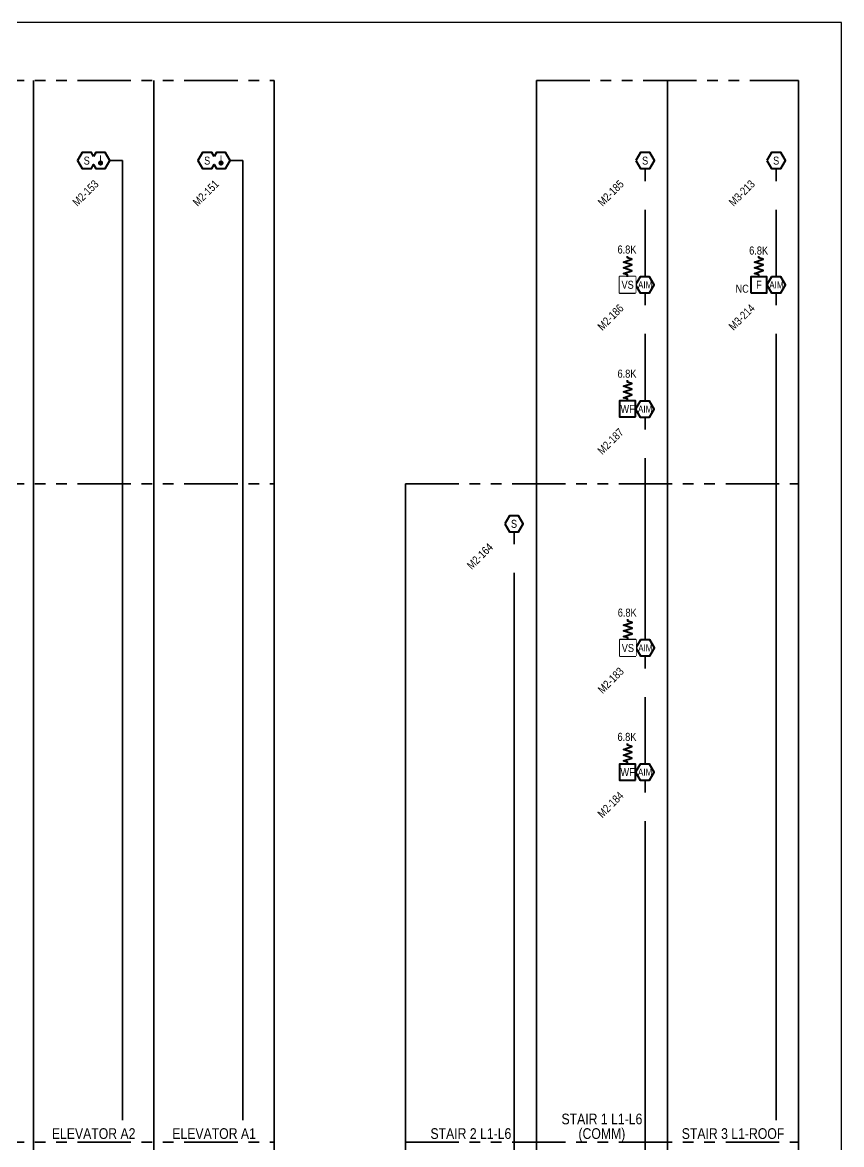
# Model space of a CAD drawing. Header units: inches. Extents: x 84 to 207, y -12 to 77.
# Drawn here: x 197.13 to 206.72, y 37.33 to 50.47 of the extents above; entities that cross this region are included whole.
import ezdxf
from ezdxf.enums import TextEntityAlignment as Align

# ---------------------------------------------------------------- set-up
doc = ezdxf.new("R2010")
doc.units = ezdxf.units.IN
doc.header["$MEASUREMENT"] = 0
doc.set_wipeout_variables(frame=1)
doc.linetypes.add('PHANTOM2', pattern=[1.25, 0.625, -0.125, 0.125, -0.125, 0.125, -0.125])
for name, color, linetype, lineweight in [('F-ALRM-DTCT', 23, 'Continuous', 40), ('F-ALRM-MANL', 23, 'Continuous', 40), ('F-ALRM-WIRE', 6, 'Continuous', 35), ('F-ALRM-WIRE-DTCT', 151, 'Continuous', 35), ('F-ANNO-DTCT', 151, 'Continuous', 25), ('F-ANNO-DTCT-ADDR', 143, 'Continuous', 25), ('F-ANNO-DTCT-DESC', 150, 'Continuous', 25), ('F-ANNO-DTCT-NOTE', 140, 'Continuous', 25), ('F-ANNO-INDC-NOTE', 110, 'Continuous', 25), ('F-ANNO-POWR', 140, 'Continuous', 25), ('F-ANNO-WIPE', 7, 'Continuous', 0)]:
    doc.layers.add(name, color=color, linetype=linetype, lineweight=lineweight)
doc.styles.add('Body', font='', dxfattribs={"height": 0.09375})
doc.styles.get("Standard").update_dxf_attribs({"font": 'arial.ttf'})
doc.styles.get('Body').set_extended_font_data('Arial Narrow')

# ---------------------------------------------------------------- blocks, each defined once
blk = doc.blocks.new('*U20')
at = {"color": 0, "linetype": 'ByBlock', "lineweight": -2, "style": 'Body', "flags": 9}
for tag, p in [('WIREDROP', (-0.037, -0.197)), ('PID_SECONDARY', (-0.037, -0.182))]:
    blk.add_attdef(tag, p, '', height=0.00937, dxfattribs=at)
at = {"layer": 'F-ANNO-DTCT-ADDR', "style": 'Body', "flags": 8}
blk.add_attdef('ADDRESS', text='', height=0.0938, rotation=45, dxfattribs=at).set_placement((0, -0.218), align=Align.TOP_RIGHT)
at = {"layer": 'F-ANNO-DTCT-DESC', "lineweight": 30, "flags": 51}
blk.add_attdef('DESCRIPTION', text='', height=0.0938, rotation=45, dxfattribs=at).set_placement((0.201, -0.218), align=Align.TOP_RIGHT)
at = {"linetype": 'ByBlock', "ltscale": 0.5}
blk.add_wipeout([(-0.135, 0.094), (-0.189, 0), (-0.135, -0.094), (-0.027, -0.094), (0, -0.047), (0.027, -0.094), (0.135, -0.094), (0.189, 0), (0.135, 0.094), (0.027, 0.094), (0, 0.047), (-0.027, 0.094)], dxfattribs=at).dxf.layer = 'F-ANNO-WIPE'
at = {"linetype": 'ByBlock', "lineweight": -2, "ltscale": 0.5}
blk.add_lwpolyline([(0, 0.047), (-0.027, 0.094), (-0.135, 0.094), (-0.189, 0), (-0.135, -0.094), (-0.027, -0.094), (0, -0.047), (0.027, -0.094), (0.135, -0.094), (0.189, 0), (0.135, 0.094), (0.027, 0.094)], close=True, dxfattribs=at)
at = {"color": 0, "linetype": 'ByBlock', "lineweight": -2, "const_width": 0.0299}
blk.add_lwpolyline([(0.066, -0.028, 1), (0.096, -0.028, 1)], format="xyb", close=True, dxfattribs=at)
at = {"color": 0, "linetype": 'ByBlock', "lineweight": -2, "const_width": 0.01}
blk.add_lwpolyline([(0.081, -0.021), (0.081, 0.062)], dxfattribs=at)
at = {"color": 0, "linetype": 'ByBlock', "lineweight": -2, "style": 'Body'}
blk.add_text('S', height=0.0938, dxfattribs=at).set_placement((-0.081, 0), align=Align.MIDDLE_CENTER)
at = {"color": 0, "linetype": 'ByBlock', "lineweight": -2, "style": 'Body', "flags": 9}
for tag, p in [('DEVTYPE', (-0.037, -0.126)), ('POINTTYPE', (-0.037, -0.14)), ('ELEVATION', (-0.037, -0.154)), ('PID', (-0.037, -0.168))]:
    blk.add_attdef(tag, p, '', height=0.00937, dxfattribs=at)
at = {"layer": 'F-ANNO-DTCT', "style": 'Body', "flags": 8}
for tag, p in [('WP', (-0.261, 0.094)), ('WG', (0.262, 0.094))]:
    blk.add_attdef(tag, text='', height=0.0938, dxfattribs=at).set_placement(p, align=Align.MIDDLE_CENTER)
blk.add_attdef('SMOKE_SENSOR_TYPE', text='', height=0.0938, dxfattribs=at).set_placement((0.156, -0.094), align=Align.MIDDLE_LEFT)
at = {"layer": 'F-ANNO-DTCT-NOTE', "linetype": 'ByBlock', "lineweight": -2, "flags": 104}
blk.add_attdef('NOTES', text='', height=0.0938, dxfattribs=at).set_placement((-0.226, -0.094), align=Align.MIDDLE_RIGHT)
at = {"layer": 'F-ANNO-DTCT-NOTE', "linetype": 'ByBlock', "lineweight": -2, "style": 'Body', "flags": 8}
blk.add_attdef('NOTE', text='', height=0.0938, dxfattribs=at).set_placement((-0.226, -0.094), align=Align.MIDDLE_CENTER)
blk = doc.blocks.new('*U113')
at = {"color": 0, "linetype": 'ByBlock', "lineweight": -2, "style": 'Body', "flags": 9}
for tag, p in [('WIREDROP', (-0.037, -0.194)), ('PID_SECONDARY', (-0.037, -0.182))]:
    blk.add_attdef(tag, p, '', height=0.00937, dxfattribs=at)
at = {"layer": 'F-ANNO-DTCT-ADDR', "style": 'Body', "flags": 8}
blk.add_attdef('ADDRESS', text='', height=0.0938, rotation=45, dxfattribs=at).set_placement((-0.304, -0.218), align=Align.TOP_RIGHT)
at = {"layer": 'F-ANNO-DTCT-DESC', "linetype": 'ByBlock', "lineweight": -2, "flags": 51}
blk.add_attdef('DESCRIPTION', text='', height=0.0938, rotation=45, dxfattribs=at).set_placement((-0.103, -0.218), align=Align.TOP_RIGHT)
at = {"linetype": 'ByBlock', "lineweight": -2, "ltscale": 0.5}
blk.add_wipeout([(-0.108, 0), (-0.054, -0.094), (0.054, -0.094), (0.108, 0), (0.054, 0.094), (-0.054, 0.094)], dxfattribs=at).dxf.layer = 'F-ANNO-WIPE'
blk.add_lwpolyline([(-0.108, 0), (-0.054, -0.094), (0.054, -0.094), (0.108, 0), (0.054, 0.094), (-0.054, 0.094)], close=True, dxfattribs=at)
at = {"color": 0, "linetype": 'ByBlock', "lineweight": -2, "style": 'Body'}
blk.add_text('S', height=0.0938, dxfattribs=at).set_placement((0, 0), align=Align.MIDDLE_CENTER)
at = {"color": 0, "linetype": 'ByBlock', "lineweight": -2, "style": 'Body', "flags": 9}
for tag, p in [('DEVTYPE', (-0.037, -0.126)), ('POINTTYPE', (-0.037, -0.14)), ('ELEVATION', (-0.037, -0.154)), ('PID', (-0.037, -0.168))]:
    blk.add_attdef(tag, p, '', height=0.00937, dxfattribs=at)
at = {"layer": 'F-ANNO-DTCT', "style": 'Body', "flags": 8}
for tag, p in [('WP', (-0.177, 0.094)), ('WG', (0.164, 0.094))]:
    blk.add_attdef(tag, text='', height=0.0938, dxfattribs=at).set_placement(p, align=Align.MIDDLE_CENTER)
blk.add_attdef('SMOKE_SENSOR_TYPE', text='', height=0.0938, dxfattribs=at).set_placement((0.108, -0.094), align=Align.MIDDLE_LEFT)
at = {"layer": 'F-ANNO-DTCT-NOTE', "linetype": 'ByBlock', "lineweight": -2, "style": 'Body', "flags": 8}
blk.add_attdef('NOTE', text='', height=0.0938, dxfattribs=at).set_placement((-0.145, -0.017), align=Align.MIDDLE_CENTER)
at = {"layer": 'F-ANNO-DTCT-NOTE', "linetype": 'ByBlock', "lineweight": -2, "flags": 104}
blk.add_attdef('NOTES', text='', height=0.0938, dxfattribs=at).set_placement((-0.145, -0.122), align=Align.MIDDLE_RIGHT)
blk = doc.blocks.new('*U116')
at = {"color": 0, "linetype": 'ByBlock', "lineweight": -2, "style": 'Body', "flags": 9}
for tag, p in [('WIREDROP', (-0.037, -0.197)), ('PID_SECONDARY', (-0.037, -0.182))]:
    blk.add_attdef(tag, p, '', height=0.00937, dxfattribs=at)
at = {"layer": 'F-ANNO-DTCT-ADDR', "style": 'Body', "flags": 8}
blk.add_attdef('ADDRESS', text='', height=0.0938, rotation=45, dxfattribs=at).set_placement((-0.307, -0.218), align=Align.TOP_RIGHT)
at = {"layer": 'F-ANNO-DTCT-DESC', "lineweight": 30, "flags": 51}
blk.add_attdef('DESCRIPTION', text='', height=0.0938, rotation=45, dxfattribs=at).set_placement((-0.106, -0.218), align=Align.TOP_RIGHT)
at = {"layer": 'F-ANNO-POWR', "style": 'Body', "flags": 8}
blk.add_attdef('POWRTAG', text='', height=0.0938, dxfattribs=at).set_placement((-0.201, -0.218), align=Align.TOP_RIGHT)
at = {"linetype": 'ByBlock', "lineweight": -2, "ltscale": 0.5}
blk.add_wipeout([(-0.054, 0.094), (-0.108, 0), (-0.054, -0.094), (0.054, -0.094), (0.108, 0), (0.054, 0.094)], dxfattribs=at).dxf.layer = 'F-ANNO-WIPE'
at = {"color": 0, "linetype": 'ByBlock', "lineweight": -2, "ltscale": 0.5}
blk.add_lwpolyline([(-0.054, 0.094), (-0.108, 0), (-0.054, -0.094), (0.054, -0.094), (0.108, 0), (0.054, 0.094)], close=True, dxfattribs=at)
at = {"color": 0, "lineweight": -3, "style": 'Body'}
blk.add_text('AIM', height=0.082, dxfattribs=at).set_placement((0.003, 0), align=Align.MIDDLE_CENTER)
at = {"color": 0, "linetype": 'ByBlock', "lineweight": -2, "style": 'Body', "flags": 9}
for tag, p in [('DEVTYPE', (-0.037, -0.126)), ('POINTTYPE', (-0.037, -0.14)), ('ELEVATION', (-0.037, -0.154)), ('PID', (-0.037, -0.168))]:
    blk.add_attdef(tag, p, '', height=0.00937, dxfattribs=at)
at = {"layer": 'F-ANNO-DTCT', "style": 'Body', "flags": 8}
blk.add_attdef('WP', text='', height=0.0938, dxfattribs=at).set_placement((0.172, 0.075), align=Align.MIDDLE_CENTER)
at = {"layer": 'F-ANNO-DTCT-NOTE', "linetype": 'ByBlock', "lineweight": -2, "style": 'Body', "flags": 8}
blk.add_attdef('NOTE', text='', height=0.0938, dxfattribs=at).set_placement((-0.133, 0.098), align=Align.TOP_RIGHT)
at = {"layer": 'F-ANNO-DTCT-NOTE', "linetype": 'ByBlock', "lineweight": -2, "flags": 104}
blk.add_attdef('NOTES', text='', height=0.0938, dxfattribs=at).set_placement((-0.133, -0.005), align=Align.TOP_RIGHT)
blk = doc.blocks.new('*U115')
at = {"color": 0, "linetype": 'ByBlock', "lineweight": -2, "style": 'Body', "flags": 9}
for tag, p in [('WIREDROP', (-0.037, -0.194)), ('PID_SECONDARY', (-0.037, -0.182))]:
    blk.add_attdef(tag, p, '', height=0.00937, dxfattribs=at)
at = {"layer": 'F-ANNO-DTCT-ADDR', "style": 'Body', "flags": 8}
blk.add_attdef('ADDRESS', text='', height=0.0938, rotation=45, dxfattribs=at).set_placement((-0.307, -0.218), align=Align.TOP_RIGHT)
at = {"layer": 'F-ANNO-DTCT-DESC', "linetype": 'ByBlock', "lineweight": -2, "flags": 51}
blk.add_attdef('DESCRIPTION', text='', height=0.0938, rotation=45, dxfattribs=at).set_placement((-0.106, -0.218), align=Align.TOP_RIGHT)
at = {"linetype": 'ByBlock', "lineweight": -2, "ltscale": 0.5}
blk.add_wipeout([(-0.108, 0), (-0.054, -0.094), (0.054, -0.094), (0.108, 0), (0.054, 0.094), (-0.054, 0.094)], dxfattribs=at).dxf.layer = 'F-ANNO-WIPE'
blk.add_lwpolyline([(-0.108, 0), (-0.054, -0.094), (0.054, -0.094), (0.108, 0), (0.054, 0.094), (-0.054, 0.094)], close=True, dxfattribs=at)
at = {"color": 0, "linetype": 'ByBlock', "lineweight": -2, "style": 'Body'}
blk.add_text('S', height=0.0938, dxfattribs=at).set_placement((0, 0), align=Align.MIDDLE_CENTER)
at = {"color": 0, "linetype": 'ByBlock', "lineweight": -2, "style": 'Body', "flags": 9}
for tag, p in [('DEVTYPE', (-0.037, -0.126)), ('POINTTYPE', (-0.037, -0.14)), ('ELEVATION', (-0.037, -0.154)), ('PID', (-0.037, -0.168))]:
    blk.add_attdef(tag, p, '', height=0.00937, dxfattribs=at)
at = {"layer": 'F-ANNO-DTCT', "style": 'Body', "flags": 8}
for tag, p in [('WP', (-0.177, 0.094)), ('WG', (0.164, 0.094))]:
    blk.add_attdef(tag, text='', height=0.0938, dxfattribs=at).set_placement(p, align=Align.MIDDLE_CENTER)
blk.add_attdef('SMOKE_SENSOR_TYPE', text='', height=0.0938, dxfattribs=at).set_placement((0.108, -0.094), align=Align.MIDDLE_LEFT)
at = {"layer": 'F-ANNO-DTCT-NOTE', "linetype": 'ByBlock', "lineweight": -2, "style": 'Body', "flags": 8}
blk.add_attdef('NOTE', text='', height=0.0938, dxfattribs=at).set_placement((-0.145, -0.017), align=Align.MIDDLE_CENTER)
at = {"layer": 'F-ANNO-DTCT-NOTE', "linetype": 'ByBlock', "lineweight": -2, "flags": 104}
blk.add_attdef('NOTES', text='', height=0.0938, dxfattribs=at).set_placement((-0.145, -0.122), align=Align.MIDDLE_RIGHT)
blk = doc.blocks.new('*U4')
at = {"color": 0, "linetype": 'ByBlock', "lineweight": -2, "style": 'Body', "flags": 9}
for tag, p in [('WIREDROP', (-0.037, -0.1)), ('PID_SECONDARY', (-0.037, -0.089))]:
    blk.add_attdef(tag, p, '', height=0.00937, dxfattribs=at)
at = {"layer": 'F-ANNO-DTCT-ADDR', "style": 'Body', "flags": 8}
blk.add_attdef('ADDRESS', text='', height=0.0938, rotation=45, dxfattribs=at).set_placement((0, -0.124), align=Align.TOP_RIGHT)
at = {"layer": 'F-ANNO-DTCT-DESC', "lineweight": 30, "flags": 51}
blk.add_attdef('DESCRIPTION', text='', height=0.0938, rotation=45, dxfattribs=at).set_placement((0.201, -0.124), align=Align.TOP_RIGHT)
at = {"layer": 'F-ANNO-DTCT-NOTE', "lineweight": 25, "flags": 104}
blk.add_attdef('NOTES', text='', height=0.0938, dxfattribs=at).set_placement((-0.169, 0.164), align=Align.TOP_RIGHT)
at = {"linetype": 'ByBlock', "lineweight": -2, "ltscale": 0.5}
blk.add_wipeout([(-0.094, 0), (0.094, 0), (0.094, 0.188), (-0.094, 0.188)], dxfattribs=at).dxf.layer = 'F-ANNO-WIPE'
at = {"color": 0, "linetype": 'ByBlock', "lineweight": -2, "ltscale": 0.5}
blk.add_lwpolyline([(-0.094, 0), (0.094, 0), (0.094, 0.188), (-0.094, 0.188)], close=True, dxfattribs=at)
at = {"color": 0, "linetype": 'ByBlock', "lineweight": -2, "style": 'Body'}
blk.add_text('F', height=0.0938, dxfattribs=at).set_placement((0, 0.094), align=Align.MIDDLE_CENTER)
for tag, p, flags in [('WIRE', (0, 0.094), 11), ('RISER', (0, 0.094), 11), ('DEVTYPE', (-0.037, -0.032), 9), ('POINTTYPE', (-0.037, -0.046), 9), ('ELEVATION', (-0.037, -0.06), 9), ('PID_PRIMARY', (-0.037, -0.075), 9)]:
    blk.add_attdef(tag, p, '', height=0.00937, dxfattribs=dict(at, flags=flags))
at = {"layer": 'F-ANNO-DTCT', "lineweight": 25, "style": 'Body', "flags": 8}
blk.add_attdef('WP', text='', height=0.0938, dxfattribs=at).set_placement((0.189, 0.173), align=Align.MIDDLE)
blk.add_attdef('WG', text='', height=0.0938, dxfattribs=at).set_placement((-0.196, 0.048), align=Align.MIDDLE_CENTER)
at = {"layer": 'F-ANNO-DTCT-NOTE', "lineweight": 25, "style": 'Body'}
blk.add_attdef('NOTE', text='', height=0.0938, dxfattribs=at).set_placement((-0.169, 0.173), align=Align.MIDDLE_CENTER)
blk = doc.blocks.new('*U68')
at = {"linetype": 'ByBlock', "lineweight": -2, "ltscale": 0.5}
blk.add_lwpolyline([(0.094, 0), (0.094, 0.188), (-0.094, 0.188), (-0.094, 0)], close=True, dxfattribs=at)
at = {"color": 0, "linetype": 'ByBlock', "lineweight": -2, "style": 'Body', "flags": 9}
for tag, p in [('WIREDROP', (-0.037, -0.103)), ('PID_SECONDARY', (-0.037, -0.089))]:
    blk.add_attdef(tag, p, '', height=0.00937, dxfattribs=at)
at = {"layer": 'F-ANNO-DTCT-ADDR', "style": 'Body', "flags": 8}
blk.add_attdef('ADDRESS', text='', height=0.0938, dxfattribs=at).set_placement((0, -0.124), align=Align.TOP_RIGHT)
at = {"layer": 'F-ANNO-DTCT-DESC', "lineweight": 30, "flags": 104}
blk.add_attdef('DESCRIPTION', text='', height=0.0938, dxfattribs=at).set_placement((0.201, -0.124), align=Align.TOP_RIGHT)
at = {"layer": 'F-ANNO-DTCT-NOTE', "linetype": 'ByBlock', "lineweight": -2, "flags": 104}
blk.add_attdef('NOTES', text='', height=0.0938, dxfattribs=at).set_placement((-0.185, 0), align=Align.MIDDLE_RIGHT)
at = {"linetype": 'ByBlock', "lineweight": -2, "ltscale": 0.5}
blk.add_wipeout([(-0.094, 0.188), (0.094, 0.188), (0.094, 0), (-0.094, 0)], dxfattribs=at).dxf.layer = 'F-ANNO-WIPE'
at = {"color": 0, "lineweight": -3, "style": 'Body'}
blk.add_text('VS', height=0.0938, dxfattribs=at).set_placement((0, 0.094), align=Align.MIDDLE_CENTER)
at = {"color": 0, "linetype": 'ByBlock', "lineweight": -2, "style": 'Body', "flags": 9}
for tag, p in [('DEVTYPE', (-0.037, -0.032)), ('POINTTYPE', (-0.037, -0.046)), ('ELEVATION', (-0.037, -0.06)), ('PID', (-0.037, -0.075))]:
    blk.add_attdef(tag, p, '', height=0.00937, dxfattribs=at)
at = {"layer": 'F-ANNO-DTCT-NOTE', "linetype": 'ByBlock', "lineweight": -2, "style": 'Body', "flags": 8}
blk.add_attdef('NOTE', text='', height=0.0938, dxfattribs=at).set_placement((-0.185, 0), align=Align.MIDDLE_CENTER)
blk = doc.blocks.new('*U110')
at = {"color": 0, "linetype": 'ByBlock', "lineweight": -2}
blk.add_lwpolyline([(0, 0), (0, 0.024), (-0.05, 0.039), (0.05, 0.072), (-0.05, 0.106), (0.05, 0.139), (-0.05, 0.173), (0.05, 0.206), (0, 0.221), (0, 0.244)], dxfattribs=at)
at = {"layer": 'F-ANNO-INDC-NOTE', "lineweight": -3, "style": 'Body'}
blk.add_text('6.8K', height=0.0938, dxfattribs=at).set_placement((0.103, 0.32), align=Align.MIDDLE_RIGHT)
blk.add_attdef('CIRCUIT', text='', height=0.0938, dxfattribs=at).set_placement((0, 0.316), align=Align.MIDDLE_RIGHT)
blk = doc.blocks.new('*U12')
at = {"color": 0, "linetype": 'ByBlock', "lineweight": -2, "style": 'Body', "flags": 9}
for tag, p in [('WIREDROP', (-0.037, -0.103)), ('PID_SECONDARY', (-0.037, -0.089))]:
    blk.add_attdef(tag, p, '', height=0.00937, dxfattribs=at)
at = {"layer": 'F-ANNO-DTCT-ADDR', "style": 'Body', "flags": 8}
blk.add_attdef('ADDRESS', text='', height=0.0938, dxfattribs=at).set_placement((0, -0.124), align=Align.TOP_RIGHT)
at = {"layer": 'F-ANNO-DTCT-DESC', "lineweight": 30, "flags": 104}
blk.add_attdef('DESCRIPTION', text='', height=0.0938, dxfattribs=at).set_placement((0.201, -0.124), align=Align.TOP_RIGHT)
at = {"layer": 'F-ANNO-DTCT-NOTE', "linetype": 'ByBlock', "lineweight": -2, "flags": 104}
blk.add_attdef('NOTES', text='', height=0.0938, dxfattribs=at).set_placement((-0.185, 0), align=Align.MIDDLE_RIGHT)
at = {"linetype": 'ByBlock', "lineweight": -2, "ltscale": 0.5}
blk.add_wipeout([(-0.094, 0.188), (0.094, 0.188), (0.094, 0), (-0.094, 0)], dxfattribs=at).dxf.layer = 'F-ANNO-WIPE'
blk.add_lwpolyline([(0.094, 0), (0.094, 0.188), (-0.094, 0.188), (-0.094, 0)], close=True, dxfattribs=at)
at = {"color": 0, "lineweight": -3, "style": 'Body'}
blk.add_text('WF', height=0.0938, dxfattribs=at).set_placement((0, 0.094), align=Align.MIDDLE_CENTER)
at = {"color": 0, "linetype": 'ByBlock', "lineweight": -2, "style": 'Body', "flags": 9}
for tag, p in [('DEVTYPE', (-0.037, -0.032)), ('POINTTYPE', (-0.037, -0.046)), ('ELEVATION', (-0.037, -0.06)), ('PID', (-0.037, -0.075))]:
    blk.add_attdef(tag, p, '', height=0.00937, dxfattribs=at)
at = {"layer": 'F-ANNO-DTCT-NOTE', "linetype": 'ByBlock', "lineweight": -2, "style": 'Body', "flags": 8}
blk.add_attdef('NOTE', text='', height=0.0938, dxfattribs=at).set_placement((-0.185, 0), align=Align.MIDDLE_CENTER)
blk = doc.blocks.new('*U111')
at = {"color": 0, "linetype": 'ByBlock', "lineweight": -2}
blk.add_lwpolyline([(0, 0), (0, 0.024), (-0.05, 0.039), (0.05, 0.072), (-0.05, 0.106), (0.05, 0.139), (-0.05, 0.173), (0.05, 0.206), (0, 0.221), (0, 0.244)], dxfattribs=at)
at = {"layer": 'F-ANNO-INDC-NOTE', "lineweight": -3, "style": 'Body'}
blk.add_text('6.8K', height=0.0938, dxfattribs=at).set_placement((0.103, 0.32), align=Align.MIDDLE_RIGHT)
blk.add_attdef('CIRCUIT', text='', height=0.0938, dxfattribs=at).set_placement((0, 0.316), align=Align.MIDDLE_RIGHT)

msp = doc.modelspace()

# ---------------------------------------------------------------- linework, layer by layer
at = {"layer": 'Defpoints', "color": 3}
msp.add_lwpolyline([(171.017, 23.233), (206.716, 23.233), (206.716, 50.474), (171.017, 50.474)], close=True, dxfattribs=at)
at = {"layer": 'F-ALRM-WIRE-DTCT', "color": 251, "linetype": 'PHANTOM2', "true_color": 0x636466}
for p, q in [((171.521, 49.793), (200.074, 49.793)), ((203.143, 49.793), (206.212, 49.793)), ((171.521, 45.072), (200.074, 45.072)), ((201.609, 45.072), (206.212, 45.072)), ((171.521, 37.362), (200.074, 37.362)), ((201.609, 37.362), (206.212, 37.362))]:
    msp.add_line(p, q, dxfattribs=at)
at = {"layer": 'F-ALRM-WIRE-DTCT', "color": 251, "true_color": 0x636466}
for p, q in [((198.665, 49.793), (198.665, -1.317)), ((200.074, 49.793), (200.074, -5.851)), ((203.143, 49.793), (203.143, -1.317)), ((204.677, 49.793), (204.677, -1.317)), ((206.212, 49.793), (206.212, -1.317)), ((201.609, 45.072), (201.609, -5.851))]:
    msp.add_line(p, q, dxfattribs=at)
at = {"layer": 'F-ALRM-WIRE-DTCT'}
for p, q in [((198.299, 37.62), (198.299, 48.856)), ((199.708, 37.62), (199.708, 48.856))]:
    msp.add_line(p, q, dxfattribs=at)
at = {"layer": 'F-ALRM-WIRE-DTCT', "color": 251, "true_color": 0x636466}
msp.add_lwpolyline([(197.256, -1.317), (197.256, 49.793)], dxfattribs=at)
at = {"layer": 'F-ALRM-WIRE-DTCT'}
for points in [[(204.416, 48.856), (204.416, 48.617)], [(205.95, 48.856), (205.95, 48.617)], [(204.416, 48.28), (204.416, 47.163)], [(205.95, 48.28), (205.95, 47.163)], [(204.416, 46.826), (204.416, 45.708)], [(205.95, 46.826), (205.95, 37.62)], [(204.416, 45.372), (204.416, 42.91)], [(202.881, 44.603), (202.881, 44.364)], [(202.881, 44.028), (202.881, 29.76)], [(204.416, 42.574), (204.416, 41.456)], [(204.416, 41.119), (204.416, 36.655)]]:
    msp.add_lwpolyline(points, dxfattribs=at)

# ---------------------------------------------------------------- texts
at = {"style": 'Body'}
for s, height, p in [('STAIR 1 L1-L6', 0.12493, (203.91, 37.571)), ('ELEVATOR A2', 0.12493, (197.96, 37.4)), ('ELEVATOR A1', 0.12493, (199.37, 37.4)), ('STAIR 2 L1-L6', 0.12493, (202.376, 37.4)), ('(COMM)', 0.1249, (203.91, 37.4)), ('STAIR 3 L1-ROOF', 0.12493, (205.445, 37.4))]:
    msp.add_text(s, height=height, dxfattribs=at).set_placement(p, align=Align.CENTER)
at = {"layer": 'F-ANNO-DTCT', "style": 'Body'}
msp.add_text('6.8K', height=0.0938, dxfattribs=at).set_placement((205.745, 47.728), align=Align.BOTTOM_CENTER)

# ---------------------------------------------------------------- next in the draw order: block references
at = {"layer": 'F-ALRM-DTCT'}
ref = msp.add_blockref('*U20', (197.96, 48.856), dxfattribs=at)
ref.add_attrib('ADDRESS', 'M2-153', dxfattribs={"layer": 'F-ANNO-DTCT-ADDR', "height": 0.0938, "rotation": 45, "style": 'Body'}).set_placement((197.96, 48.638), align=Align.TOP_RIGHT)
ref = msp.add_blockref('*U20', (199.37, 48.856), dxfattribs=at)
ref.add_attrib('ADDRESS', 'M2-151', dxfattribs={"layer": 'F-ANNO-DTCT-ADDR', "height": 0.0938, "rotation": 45, "style": 'Body'}).set_placement((199.37, 48.638), align=Align.TOP_RIGHT)
ref = msp.add_blockref('*U115', (204.416, 48.856), dxfattribs=at)
ref.add_attrib('ADDRESS', 'M2-185', dxfattribs={"layer": 'F-ANNO-DTCT-ADDR', "height": 0.0938, "rotation": 45, "style": 'Body'}).set_placement((204.109, 48.638), align=Align.TOP_RIGHT)
ref = msp.add_blockref('*U115', (205.95, 48.856), dxfattribs=at)
ref.add_attrib('ADDRESS', 'M3-213', dxfattribs={"layer": 'F-ANNO-DTCT-ADDR', "height": 0.0938, "rotation": 45, "style": 'Body'}).set_placement((205.643, 48.638), align=Align.TOP_RIGHT)
ref = msp.add_blockref('*U116', (204.413, 47.402), dxfattribs=at)
ref.add_attrib('ADDRESS', 'M2-186', dxfattribs={"layer": 'F-ANNO-DTCT-ADDR', "height": 0.0938, "rotation": 45, "style": 'Body'}).set_placement((204.106, 47.184), align=Align.TOP_RIGHT)
ref = msp.add_blockref('*U116', (205.95, 47.402), dxfattribs=at)
ref.add_attrib('ADDRESS', 'M3-214', dxfattribs={"layer": 'F-ANNO-DTCT-ADDR', "height": 0.0938, "rotation": 45, "style": 'Body'}).set_placement((205.643, 47.184), align=Align.TOP_RIGHT)
ref = msp.add_blockref('*U116', (204.413, 45.947), dxfattribs=at)
ref.add_attrib('ADDRESS', 'M2-187', dxfattribs={"layer": 'F-ANNO-DTCT-ADDR', "height": 0.0938, "rotation": 45, "style": 'Body'}).set_placement((204.106, 45.73), align=Align.TOP_RIGHT)
ref = msp.add_blockref('*U113', (202.881, 44.603), dxfattribs=at)
ref.add_attrib('ADDRESS', 'M2-164', dxfattribs={"layer": 'F-ANNO-DTCT-ADDR', "height": 0.0938, "rotation": 45, "style": 'Body'}).set_placement((202.577, 44.386), align=Align.TOP_RIGHT)
ref = msp.add_blockref('*U116', (204.416, 43.149), dxfattribs=at)
ref.add_attrib('ADDRESS', 'M2-183', dxfattribs={"layer": 'F-ANNO-DTCT-ADDR', "height": 0.0938, "rotation": 45, "style": 'Body'}).set_placement((204.109, 42.931), align=Align.TOP_RIGHT)
ref = msp.add_blockref('*U116', (204.413, 41.695), dxfattribs=at)
ref.add_attrib('ADDRESS', 'M2-184', dxfattribs={"layer": 'F-ANNO-DTCT-ADDR', "height": 0.0938, "rotation": 45, "style": 'Body'}).set_placement((204.106, 41.477), align=Align.TOP_RIGHT)

# ---------------------------------------------------------------- next in the draw order: linework, layer by layer
at = {"layer": 'F-ALRM-WIRE'}
msp.add_lwpolyline([(205.95, 47.495), (205.95, 47.683)], dxfattribs=at)
at = {"layer": 'F-ALRM-WIRE-DTCT'}
for p, q in [((198.15, 48.856), (198.299, 48.856)), ((199.559, 48.856), (199.708, 48.856))]:
    msp.add_line(p, q, dxfattribs=at)

# ---------------------------------------------------------------- next in the draw order: block references
at = {"layer": 'F-ALRM-DTCT'}
for name, p in [('*U68', (204.211, 47.308)), ('*U12', (204.211, 45.854)), ('*U68', (204.214, 43.055)), ('*U12', (204.211, 41.601))]:
    msp.add_blockref(name, p, dxfattribs=at)
at = {"layer": 'F-ALRM-MANL'}
ref = msp.add_blockref('*U4', (205.748, 47.308), dxfattribs=at)
ref.add_attrib('WG', 'NC', dxfattribs={"layer": 'F-ANNO-DTCT', "lineweight": 25, "height": 0.0938, "style": 'Body'}).set_placement((205.552, 47.356), align=Align.MIDDLE_CENTER)

# ---------------------------------------------------------------- next in the draw order: linework, layer by layer
at = {"layer": 'F-ALRM-DTCT'}
msp.add_lwpolyline([(205.748, 47.495), (205.748, 47.519), (205.698, 47.534), (205.798, 47.568), (205.698, 47.601), (205.798, 47.635), (205.698, 47.668), (205.798, 47.702), (205.748, 47.717), (205.748, 47.739)], dxfattribs=at)

# ---------------------------------------------------------------- next in the draw order: block references
for name, p in [('*U110', (204.211, 47.495)), ('*U111', (204.211, 46.041)), ('*U110', (204.214, 43.243)), ('*U111', (204.211, 41.788))]:
    msp.add_blockref(name, p, dxfattribs=at)

doc.saveas('drawing.dxf')
